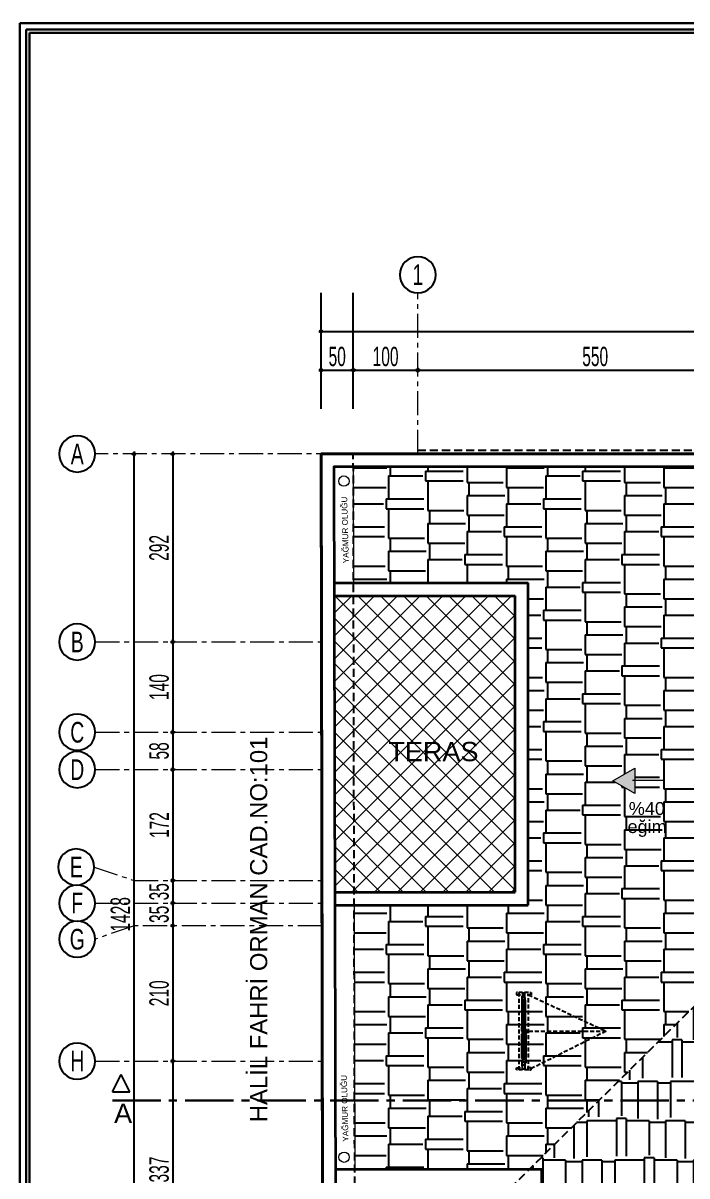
# Model space of a CAD drawing. Extents: x 386248 to 427517, y 4539405 to 4542296.
# Drawn here: x 400930 to 401959, y 4540508 to 4542296 of the extents above; entities that cross this region are included whole.
import ezdxf
from ezdxf.enums import TextEntityAlignment as Align

# ---------------------------------------------------------------- set-up
doc = ezdxf.new("R2010")
doc.units = 0
for name, pattern in [('CENTER', [2, 1.25, -0.25, 0.25, -0.25]), ('CENTER2', [1.125, 0.75, -0.125, 0.125, -0.125]), ('CENTERX2', [4, 2.5, -0.5, 0.5, -0.5]), ('DASHED2', [0.375, 0.25, -0.125]), ('DUZ', [0]), ('HIDDEN', [9.525, 6.35, -3.175])]:
    doc.linetypes.add(name, pattern=pattern)
for name, color, linetype, lineweight in [('AKS', 251, 'CENTERX2', 20), ('AKS YAZISI', 4, 'Continuous', 25), ('ASIK', 3, 'Continuous', 20), ('DIŞ 2', 167, 'Continuous', 25), ('DUVAR', 4, 'Continuous', 35), ('GOR1', 51, 'Continuous', 25), ('KOTLAR', 63, 'Continuous', 30), ('MERDIVEN', 161, 'Continuous', 15), ('OLCU10', 2, 'Continuous', 25), ('tarama ıslak zemin', 216, 'Continuous', 9), ('tarama2', 8, 'Continuous', 25), ('YAZILAR', 1, 'Continuous', 30)]:
    doc.layers.add(name, color=color, linetype=linetype, lineweight=lineweight)
for name, color, linetype in [('DIM', 7, 'Continuous'), ('duvar-kesim', 250, 'Continuous'), ('mahal', 7, 'Continuous'), ('Standart', 7, 'Continuous'), ('Y-IMAR', 15, 'DUZ')]:
    doc.layers.add(name, color=color, linetype=linetype)
doc.styles.add('arial_1_18', font='arial.ttf', dxfattribs={"height": 0.2})
doc.styles.add('RomanSTA', font='')
doc.styles.get("Standard").update_dxf_attribs({"font": 'arial.ttf'})
doc.styles.add('T', font='ISOt.shx', dxfattribs={"width": 0.6})
doc.styles.add('UNIV', font='', dxfattribs={"width": 0.7})
doc.styles.get('RomanSTA').set_extended_font_data('Arial')
doc.styles.get('UNIV').set_extended_font_data('Comic Sans MS')
doc.dimstyles.new('DOT2', dxfattribs={"dimtxt": 20, "dimasz": 0.7, "dimexe": 5, "dimexo": 5, "dimgap": 6, "dimtad": 1, "dimdec": 0, "dimdsep": 46, "dimtxsty": 'T', "dimblk1": 'SEL2', "dimblk2": 'SEL2', "dimsah": 1, "dimcen": 0, "dimse1": 1, "dimse2": 1, "dimclrd": 256, "dimclre": 256, "dimclrt": 256, "dimadec": 0, "dimazin": 0, "dimtfac": 1, "dimtdec": 0, "dimtix": 1, "dimtmove": 2, "dimatfit": 3, "dimldrblk": 'SEL2', "dimfxl": 1, "dimtolj": 1, "dimtzin": 0, "dimarcsym": 0})

# ---------------------------------------------------------------- blocks, each defined once
blk = doc.blocks.new('50505')
at = {"layer": 'Y-IMAR', "color": 6, "linetype": 'DASHED2', "ltscale": 50}
for q in [(398698.3, 4546588.1), (400311.7, 4546567.9)]:
    blk.add_line((399490.7, 4547372.3), q, dxfattribs=at)
blk.add_lwpolyline([(399490.7, 4547372.3), (399490.7, 4548014.4)], dxfattribs=at)
blk = doc.blocks.new('G$C086A00F8')
blk.add_line((18.9, 80.4), (18.9, 30.3))
blk.add_lwpolyline([(39.4, 34.1), (19.7, 0), (0, 34)], close=True)
for points in [[(19.7, 0), (39.4, 34.1), (0, 34)], [(39.4, 34.1), (0, 34), (19.7, 0), (39.4, 34.1)], [(0, 34), (19.7, 0), (39.4, 34.1), (0, 34)]]:
    blk.add_solid(points)
for s, p in [('%40', (72.5, 24.7)), ('eğim', (100.6, 22.8))]:
    blk.add_text(s, height=20, rotation=90).set_placement(p)
blk = doc.blocks.new('SEL2')
at = {"layer": 'OLCU10'}
for p, q in [((5.25, 0), (-5.25, 0)), ((0, 5.25), (0, -3.95))]:
    blk.add_line(p, q, dxfattribs=at)
blk.add_circle((0, 0), 2.75, dxfattribs=at)
blk = doc.blocks.new('*D3735')
at = {"layer": 'Defpoints', "color": 0}
for p in [(402960.6, 4541817.4), (401392.1, 4541727.4), (402960.6, 4541727.4)]:
    blk.add_point(p, dxfattribs=at)
at = {"layer": 'DIŞ 2', "lineweight": -2}
blk.add_line((401392.8, 4541817.4), (402959.9, 4541817.4), dxfattribs=at)
at = {"layer": 'DIŞ 2', "linetype": 'ByBlock', "lineweight": -2, "xscale": 0.7, "yscale": 0.7, "zscale": 0.7, "rotation": 180}
blk.add_blockref('SEL2', (401392.1, 4541817.4), dxfattribs=at)
at = {"layer": 'DIŞ 2', "linetype": 'ByBlock', "lineweight": -2, "xscale": 0.7, "yscale": 0.7, "zscale": 0.7}
blk.add_blockref('SEL2', (402960.6, 4541817.4), dxfattribs=at)
at = {"layer": 'DIŞ 2', "insert": (402176.3, 4541838.4), "char_height": 30, "attachment_point": 5, "style": 'T'}
blk.add_mtext('\\A1;1569', dxfattribs=at)
blk = doc.blocks.new('*D3736')
at = {"layer": 'Defpoints', "color": 0}
for p in [(401442.1, 4541777.4), (401542.1, 4541777.4), (401542.1, 4541757.4)]:
    blk.add_point(p, dxfattribs=at)
at = {"layer": 'GOR1', "lineweight": -2}
blk.add_line((401442.8, 4541757.4), (401541.4, 4541757.4), dxfattribs=at)
at = {"layer": 'GOR1', "linetype": 'ByBlock', "lineweight": -2, "xscale": 0.7, "yscale": 0.7, "zscale": 0.7}
blk.add_blockref('SEL2', (401542.1, 4541757.4), dxfattribs=at)
at = {"layer": 'GOR1', "linetype": 'ByBlock', "lineweight": -2, "xscale": 0.7, "yscale": 0.7, "zscale": 0.7, "rotation": 180}
blk.add_blockref('SEL2', (401442.1, 4541757.4), dxfattribs=at)
at = {"layer": 'GOR1', "insert": (401492.1, 4541778.4), "char_height": 30, "attachment_point": 5, "style": 'T'}
blk.add_mtext('\\A1;100', dxfattribs=at)
blk = doc.blocks.new('*D3737')
at = {"layer": 'ASIK', "lineweight": -2}
blk.add_line((401542.8, 4541757.4), (402091.5, 4541757.4), dxfattribs=at)
at = {"layer": 'Defpoints', "color": 0}
for p in [(402092.2, 4541789.5), (401542.1, 4541777.4), (402092.2, 4541757.4)]:
    blk.add_point(p, dxfattribs=at)
at = {"layer": 'ASIK', "linetype": 'ByBlock', "lineweight": -2, "xscale": 0.7, "yscale": 0.7, "zscale": 0.7}
blk.add_blockref('SEL2', (402092.2, 4541757.4), dxfattribs=at)
at = {"layer": 'ASIK', "linetype": 'ByBlock', "lineweight": -2, "xscale": 0.7, "yscale": 0.7, "zscale": 0.7, "rotation": 180}
blk.add_blockref('SEL2', (401542.1, 4541757.4), dxfattribs=at)
at = {"layer": 'ASIK', "insert": (401817.1, 4541778.4), "char_height": 30, "attachment_point": 5, "style": 'T'}
blk.add_mtext('\\A1;550', dxfattribs=at)
blk = doc.blocks.new('AKS-NO')
blk.add_circle((0, 0), 35)
at = {"color": 7, "style": 'UNIV', "width": 0.7}
blk.add_attdef('AKS-NO', text='', height=40, dxfattribs=at).set_placement((0, 0), align=Align.MIDDLE)
blk = doc.blocks.new('*D3744')
at = {"layer": 'Defpoints', "color": 0}
for p in [(401102.1, 4541627.4), (401127.3, 4541627.4), (401127.3, 4540199.2)]:
    blk.add_point(p, dxfattribs=at)
at = {"layer": 'DIŞ 2', "lineweight": -2}
blk.add_line((401102.1, 4540199.9), (401102.1, 4541626.7), dxfattribs=at)
at = {"layer": 'DIŞ 2', "linetype": 'ByBlock', "lineweight": -2, "xscale": 0.7, "yscale": 0.7, "zscale": 0.7}
for p, rotation in [((401102.1, 4541627.4), 90), ((401102.1, 4540199.2), 270)]:
    blk.add_blockref('SEL2', p, dxfattribs=dict(at, rotation=rotation))
at = {"layer": 'DIŞ 2', "insert": (401081.1, 4540913.3), "char_height": 30, "attachment_point": 5, "rotation": 90, "style": 'T'}
blk.add_mtext('\\A1;1428', dxfattribs=at)
blk = doc.blocks.new('*D3745')
at = {"layer": 'ASIK', "lineweight": -2}
blk.add_line((401162.1, 4541626.7), (401162.1, 4541336.5), dxfattribs=at)
at = {"layer": 'Defpoints', "color": 0}
for p in [(401180.8, 4541627.4), (401162.1, 4541335.8), (401180.8, 4541335.8)]:
    blk.add_point(p, dxfattribs=at)
at = {"layer": 'ASIK', "linetype": 'ByBlock', "lineweight": -2, "xscale": 0.7, "yscale": 0.7, "zscale": 0.7}
for p, rotation in [((401162.1, 4541627.4), 90), ((401162.1, 4541335.8), 270)]:
    blk.add_blockref('SEL2', p, dxfattribs=dict(at, rotation=rotation))
at = {"layer": 'ASIK', "insert": (401141.1, 4541481.6), "char_height": 30, "attachment_point": 5, "rotation": 90, "style": 'T'}
blk.add_mtext('\\A1;292', dxfattribs=at)
blk = doc.blocks.new('*D3746')
at = {"layer": 'ASIK', "lineweight": -2}
blk.add_line((401162.1, 4541335.1), (401162.1, 4541196.5), dxfattribs=at)
at = {"layer": 'Defpoints', "color": 0}
for p in [(401180.8, 4541335.8), (401162.1, 4541195.8), (401193.5, 4541195.8)]:
    blk.add_point(p, dxfattribs=at)
at = {"layer": 'ASIK', "linetype": 'ByBlock', "lineweight": -2, "xscale": 0.7, "yscale": 0.7, "zscale": 0.7}
for p, rotation in [((401162.1, 4541335.8), 90), ((401162.1, 4541195.8), 270)]:
    blk.add_blockref('SEL2', p, dxfattribs=dict(at, rotation=rotation))
at = {"layer": 'ASIK', "insert": (401141.1, 4541265.8), "char_height": 30, "attachment_point": 5, "rotation": 90, "style": 'T'}
blk.add_mtext('\\A1;140', dxfattribs=at)
blk = doc.blocks.new('*D3747')
at = {"layer": 'ASIK', "lineweight": -2}
blk.add_line((401162.1, 4541195.1), (401162.1, 4541138.5), dxfattribs=at)
at = {"layer": 'Defpoints', "color": 0}
for p in [(401193.5, 4541195.8), (401162.1, 4541137.8), (401193.5, 4541137.8)]:
    blk.add_point(p, dxfattribs=at)
at = {"layer": 'ASIK', "linetype": 'ByBlock', "lineweight": -2, "xscale": 0.7, "yscale": 0.7, "zscale": 0.7}
for p, rotation in [((401162.1, 4541195.8), 90), ((401162.1, 4541137.8), 270)]:
    blk.add_blockref('SEL2', p, dxfattribs=dict(at, rotation=rotation))
at = {"layer": 'ASIK', "insert": (401141.1, 4541166.8), "char_height": 30, "attachment_point": 5, "rotation": 90, "style": 'T'}
blk.add_mtext('\\A1;58', dxfattribs=at)
blk = doc.blocks.new('*D3748')
at = {"layer": 'ASIK', "lineweight": -2}
blk.add_line((401162.1, 4541137.1), (401162.1, 4540966.5), dxfattribs=at)
at = {"layer": 'Defpoints', "color": 0}
for p in [(401193.5, 4541137.8), (401162.1, 4540965.8), (401182.5, 4540965.8)]:
    blk.add_point(p, dxfattribs=at)
at = {"layer": 'ASIK', "linetype": 'ByBlock', "lineweight": -2, "xscale": 0.7, "yscale": 0.7, "zscale": 0.7}
for p, rotation in [((401162.1, 4541137.8), 90), ((401162.1, 4540965.8), 270)]:
    blk.add_blockref('SEL2', p, dxfattribs=dict(at, rotation=rotation))
at = {"layer": 'ASIK', "insert": (401141.1, 4541051.8), "char_height": 30, "attachment_point": 5, "rotation": 90, "style": 'T'}
blk.add_mtext('\\A1;172', dxfattribs=at)
blk = doc.blocks.new('*D3749')
at = {"layer": 'ASIK', "lineweight": -2}
for p, q in [((401162.1, 4540966.5), (401162.1, 4540967.2)), ((401162.1, 4540965.8), (401162.1, 4540930.8)), ((401162.1, 4540930.1), (401162.1, 4540929.4))]:
    blk.add_line(p, q, dxfattribs=at)
at = {"layer": 'Defpoints', "color": 0}
for p in [(401182.5, 4540965.8), (401162.1, 4540930.8), (401182.5, 4540930.8)]:
    blk.add_point(p, dxfattribs=at)
at = {"layer": 'ASIK', "linetype": 'ByBlock', "lineweight": -2, "xscale": 0.7, "yscale": 0.7, "zscale": 0.7}
for p, rotation in [((401162.1, 4540965.8), 270), ((401162.1, 4540930.8), 90)]:
    blk.add_blockref('SEL2', p, dxfattribs=dict(at, rotation=rotation))
at = {"layer": 'ASIK', "insert": (401141.1, 4540948.3), "char_height": 30, "attachment_point": 5, "rotation": 90, "style": 'T'}
blk.add_mtext('\\A1;35', dxfattribs=at)
blk = doc.blocks.new('*D3750')
at = {"layer": 'ASIK', "lineweight": -2}
for p, q in [((401162.1, 4540931.5), (401162.1, 4540932.2)), ((401162.1, 4540930.8), (401162.1, 4540895.8)), ((401162.1, 4540895.1), (401162.1, 4540894.4))]:
    blk.add_line(p, q, dxfattribs=at)
at = {"layer": 'Defpoints', "color": 0}
for p in [(401182.5, 4540930.8), (401162.1, 4540895.8), (401189.4, 4540895.8)]:
    blk.add_point(p, dxfattribs=at)
at = {"layer": 'ASIK', "linetype": 'ByBlock', "lineweight": -2, "xscale": 0.7, "yscale": 0.7, "zscale": 0.7}
for p, rotation in [((401162.1, 4540930.8), 270), ((401162.1, 4540895.8), 90)]:
    blk.add_blockref('SEL2', p, dxfattribs=dict(at, rotation=rotation))
at = {"layer": 'ASIK', "insert": (401141.1, 4540913.3), "char_height": 30, "attachment_point": 5, "rotation": 90, "style": 'T'}
blk.add_mtext('\\A1;35', dxfattribs=at)
blk = doc.blocks.new('*D3751')
at = {"layer": 'ASIK', "lineweight": -2}
blk.add_line((401162.1, 4540895.1), (401162.1, 4540686.5), dxfattribs=at)
at = {"layer": 'Defpoints', "color": 0}
for p in [(401189.4, 4540895.8), (401162.1, 4540685.8), (401189.4, 4540685.8)]:
    blk.add_point(p, dxfattribs=at)
at = {"layer": 'ASIK', "linetype": 'ByBlock', "lineweight": -2, "xscale": 0.7, "yscale": 0.7, "zscale": 0.7}
for p, rotation in [((401162.1, 4540895.8), 90), ((401162.1, 4540685.8), 270)]:
    blk.add_blockref('SEL2', p, dxfattribs=dict(at, rotation=rotation))
at = {"layer": 'ASIK', "insert": (401141.1, 4540790.8), "char_height": 30, "attachment_point": 5, "rotation": 90, "style": 'T'}
blk.add_mtext('\\A1;210', dxfattribs=at)
blk = doc.blocks.new('*D3752')
at = {"layer": 'ASIK', "lineweight": -2}
blk.add_line((401162.1, 4540685.1), (401162.1, 4540349.9), dxfattribs=at)
at = {"layer": 'Defpoints', "color": 0}
for p in [(401189.4, 4540685.8), (401162.1, 4540349.2), (401190, 4540349.2)]:
    blk.add_point(p, dxfattribs=at)
at = {"layer": 'ASIK', "linetype": 'ByBlock', "lineweight": -2, "xscale": 0.7, "yscale": 0.7, "zscale": 0.7}
for p, rotation in [((401162.1, 4540685.8), 90), ((401162.1, 4540349.2), 270)]:
    blk.add_blockref('SEL2', p, dxfattribs=dict(at, rotation=rotation))
at = {"layer": 'ASIK', "insert": (401141.1, 4540517.5), "char_height": 30, "attachment_point": 5, "rotation": 90, "style": 'T'}
blk.add_mtext('\\A1;337', dxfattribs=at)
blk = doc.blocks.new('*D3774')
at = {"layer": 'Defpoints', "color": 0}
for p in [(401392.1, 4541787.4), (401442.1, 4541787.4), (401442.1, 4541757.4)]:
    blk.add_point(p, dxfattribs=at)
at = {"layer": 'GOR1', "lineweight": -2}
blk.add_line((401392.8, 4541757.4), (401441.4, 4541757.4), dxfattribs=at)
at = {"layer": 'GOR1', "linetype": 'ByBlock', "lineweight": -2, "xscale": 0.7, "yscale": 0.7, "zscale": 0.7}
blk.add_blockref('SEL2', (401442.1, 4541757.4), dxfattribs=at)
at = {"layer": 'GOR1', "linetype": 'ByBlock', "lineweight": -2, "xscale": 0.7, "yscale": 0.7, "zscale": 0.7, "rotation": 180}
blk.add_blockref('SEL2', (401392.1, 4541757.4), dxfattribs=at)
at = {"layer": 'GOR1', "insert": (401417.1, 4541778.4), "char_height": 30, "attachment_point": 5, "style": 'T'}
blk.add_mtext('\\A1;50', dxfattribs=at)
blk = doc.blocks.new('G$C5DD4B624')
at = {"layer": 'Standart', "color": 2, "linetype": 'Continuous', "lineweight": -3, "ltscale": 100}
for points in [[(-239.1, 871.7), (-225.8, 898.4)], [(-212.4, 871.7), (-225.8, 898.4)], [(-239.1, 871.7), (-212.4, 871.7)]]:
    blk.add_lwpolyline(points, dxfattribs=at)
at = {"layer": 'Standart', "color": 2, "linetype": 'CENTER2', "lineweight": 30, "ltscale": 100}
blk.add_lwpolyline([(-239.1, 858.4), (2019.6, 858.4)], dxfattribs=at)
at = {"layer": 'Standart', "color": 51, "linetype": 'Continuous', "lineweight": -3, "ltscale": 100, "style": 'arial_1_18'}
blk.add_text('A', height=30, dxfattribs=at).set_placement((-236.6, 823.4))
blk = doc.blocks.new('fm-win2')
at = {"color": 8, "linetype": 'Continuous'}
for p, q in [((11, 1.4), (11, 0.2)), ((11, 1.4), (54.3, 1.4)), ((11, 0.2), (54.3, 0.2)), ((12, 1.4), (12, 0.2)), ((12.8, 3), (52.5, 3)), ((53.3, 1.4), (53.3, 0.2)), ((54.3, 1.4), (54.3, 0.2)), ((63.9, 0.3), (63.9, -0.9)), ((63.9, 0.3), (103.2, 0.3)), ((64.9, 0.3), (64.9, -0.9)), ((102.2, 0.3), (102.2, -0.9)), ((103.2, 0.3), (103.2, -0.9)), ((12.9, -1.9), (52.3, -1.9)), ((63.9, -0.9), (103.2, -0.9)), ((65.4, -3.3), (101.6, -3.3))]:
    blk.add_line(p, q, dxfattribs=at)
at = {"linetype": 'Continuous'}
for points in [[(7, -1.8), (0, -1.8), (0, 1.8), (7, 1.8)], [(7.5, -1.7), (7.5, -0.1), (7.2, -0.1), (7.2, 0.2), (7.5, 0.2), (7.5, 0.7), (7.2, 0.7), (7.2, 1), (7.5, 1), (7.5, 2), (6.2, 2), (6.2, 2.7), (5.6, 2.7), (5.5, 2), (5.2, 2), (5.4, 3), (12.5, 3), (12.7, 2), (12.4, 2), (12.3, 2.7), (11.7, 2.7), (11.7, 2), (10.5, 2), (10.5, 1), (10.8, 1), (10.8, 0.7), (10.5, 0.7), (10.5, 0.2), (10.8, 0.2), (10.8, -0.1), (10.5, -0.1), (10.5, -1.7), (10.8, -1.7), (10.8, -2), (7.2, -2), (7.2, -1.7)], [(58, 2), (59.2, 2), (59.2, 2.7), (59.8, 2.7), (59.9, 2), (60.2, 2), (60, 3), (52.8, 3), (52.6, 2), (52.9, 2), (53, 2.7), (53.5, 2.7), (53.5, 2), (54.7, 2), (54.7, 1), (54.4, 1), (54.4, 0.7), (54.7, 0.7), (54.7, 0.2), (54.4, 0.2), (54.4, -0.1), (54.7, -0.1), (54.7, -1.7), (54.4, -1.7), (54.4, -2), (58.3, -2), (58.3, -1.7), (58, -1.7), (58, -0.1), (58.3, -0.1), (58.3, 0.2), (58, 0.2), (58, 0.7), (58.3, 0.7), (58.3, 1), (58, 1)], [(63.1, -1.2), (63.1, 0.9), (63.9, 0.9), (63.9, 1.6), (64.4, 1.6), (64.5, 0.9), (64.9, 0.9), (64.7, 1.9), (59.8, 1.9), (59.8, 1.6), (59.9, 1.6), (59.9, 0.8), (59.1, 0.8), (59.1, -0.2), (60.1, -0.2), (60.1, -1.8), (59.1, -1.8), (59.1, -2.3), (57.5, -2.3), (57.5, -3.5), (63.4, -3.5), (63.4, -3.2), (63.1, -3.2), (63.1, -1.4), (63.4, -1.4), (63.4, -1.2)], [(104, -1.4), (103.7, -1.4), (103.7, -1.2), (104, -1.2), (104, 0.9), (103.1, 0.9), (103.1, 1.6), (102.6, 1.6), (102.5, 0.9), (102.2, 0.9), (102.4, 1.9), (107.3, 1.9), (107.3, 1.6), (107.2, 1.6), (107.2, 0.8), (108, 0.8), (108, -0.2), (107, -0.2), (107, -1.8), (108, -1.8), (108, -2.3), (109.5, -2.3), (109.5, -3.5), (103.7, -3.5), (103.7, -3.2), (104, -3.2)], [(109, 0.7), (108.7, 0.7), (108.7, 1), (109, 1), (109, 2), (107.8, 2), (107.8, 2.7), (107.2, 2.7), (107.1, 2), (106.8, 2), (107, 3), (114.4, 3), (114.6, 2), (114.2, 2), (114.1, 2.7), (113.6, 2.7), (113.6, 2), (112.3, 2), (112.3, 1), (112.6, 1), (112.6, 0.7), (112.3, 0.7), (112.3, 0.2), (112.6, 0.2), (112.6, -0.1), (112.3, -0.1), (112.3, -1.7), (112.6, -1.7), (112.6, -2), (108.7, -2), (108.7, -1.7), (109, -1.7), (109, -0.1), (108.7, -0.1), (108.7, 0.2), (109, 0.2)], [(113, -1.8), (120, -1.8), (120, 1.8), (113, 1.8)]]:
    blk.add_lwpolyline(points, close=True, dxfattribs=at)
at = {"color": 8, "linetype": 'Continuous'}
blk.add_lwpolyline([(63.4, 1.9), (65.2, 3.7), (101.8, 3.7), (103.6, 1.9)], dxfattribs=at)
for points in [[(10.9, -1.4), (10.9, -1.9), (12.6, -1.9), (12.6, -0.5), (12.3, -0.5), (12.3, -1), (11.8, -1), (11.8, -0.5), (11.5, -0.5), (11.5, -1.1), (10.7, -1.1), (10.7, -0.5), (10.6, -0.5), (10.6, -1.4)], [(54.3, -1.4), (54.3, -1.9), (52.6, -1.9), (52.6, -0.5), (52.9, -0.5), (52.9, -1), (53.4, -1), (53.4, -0.5), (53.7, -0.5), (53.7, -1.1), (54.5, -1.1), (54.5, -0.5), (54.6, -0.5), (54.6, -1.4)], [(63.2, -2.4), (63.5, -2.4), (63.5, -3.3), (65.2, -3.3), (65.2, -1.6), (64.9, -1.6), (64.9, -2.1), (64.4, -2.1), (64.4, -1.6), (64.1, -1.6), (64.1, -2.1), (63.3, -2.1), (63.3, -1.6), (63.2, -1.6)], [(103.9, -2.4), (103.6, -2.4), (103.6, -3.3), (101.9, -3.3), (101.9, -1.6), (102.2, -1.6), (102.2, -2.1), (102.7, -2.1), (102.7, -1.6), (103, -1.6), (103, -2.1), (103.8, -2.1), (103.8, -1.6), (103.9, -1.6)]]:
    blk.add_lwpolyline(points, close=True, dxfattribs=at)
blk = doc.blocks.new('güvercinli')
at = {"layer": 'duvar-kesim', "linetype": 'HIDDEN'}
for p, q in [((134034.6, -117635.3), (134034.6, -117620.3)), ((134154.6, -117620.3), (134034.6, -117620.3)), ((134154.6, -117635.3), (134154.6, -117620.3))]:
    blk.add_line(p, q, dxfattribs=at)
for points in [[(134034.6, -117618.3), (134034.6, -117616.3), (134038.1, -117616.3), (134038.1, -117625.3)], [(134154.6, -117618.3), (134154.6, -117616.3), (134151.1, -117616.3), (134151.1, -117625.3)], [(134034.6, -117637.3), (134034.6, -117639.3), (134038.1, -117639.3), (134038.1, -117630.3)], [(134094.6, -117635.3), (134094.6, -117755.3), (134034.6, -117635.3), (134151.1, -117635.3), (134094.6, -117755.3)], [(134154.6, -117637.3), (134154.6, -117639.3), (134151.1, -117639.3), (134151.1, -117630.3)]]:
    blk.add_lwpolyline(points, dxfattribs=at)
at = {"layer": 'duvar-kesim', "linetype": 'HIDDEN', "xscale": -0.9833333333333298, "zscale": 0.98333333333333}
blk.add_blockref('fm-win2', (134153.6, -117627.8), dxfattribs=at)

msp = doc.modelspace()

# ---------------------------------------------------------------- hatches: boundary and pattern name
at = {"layer": 'tarama ıslak zemin'}
h = msp.add_hatch(dxfattribs=at)
h.set_pattern_fill('ANSI37', color=251, scale=200, angle=180, style=0)
h.set_pattern_definition([(45, (173331.615, 4604203.09), (-17.6776695, 17.6776695), []), (135, (173331.615, 4604203.09), (-17.6776695, -17.6776695), [])])
h.paths.add_polyline_path([(401443.409, 4540947.762), (401442.501, 4541407.375), (401412.501, 4541407.375), (401413.409, 4540947.762)])
h.paths.add_polyline_path([(401442.501, 4541407.375), (401443.409, 4540947.762), (401693.157, 4540947.762), (401693.157, 4541048.801), (401693.157, 4541348.801), (401693.157, 4541407.375)])
h.paths.add_polyline_path([(401676.254, 4541174.354), (401676.254, 4541223.173), (401690.067, 4541223.173), (401690.067, 4541174.354)], flags=24)
h.paths.add_polyline_path([(401541.754, 4541190.276), (401617.532, 4541190.276), (401617.532, 4541167.265), (401541.754, 4541167.265)], flags=24)
h.paths.add_polyline_path([(401544.941, 4541168.812), (401614.716, 4541168.812), (401614.716, 4541153.6), (401544.941, 4541153.6)], flags=24)
at = {"layer": 'tarama2'}
h = msp.add_hatch(dxfattribs=at)
h.set_pattern_fill('AR-RSHKE', color=16, scale=0.2, angle=270)
h.set_pattern_definition([(270, (-4140876.83, 4939164.14), (60.96, -129.54), [30.48, -25.4, 35.56, -15.24, 45.72, -20.32]), (270, (-4140874.29, 4939133.66), (60.96, -129.54), [25.4, -96.52, 20.32, -30.48]), (270, (-4140880.64, 4939072.7), (60.96, -129.54), [15.24, -157.48]), (360, (-4140876.83, 4939164.14), (60.96, 43.18), [58.42, -185.42]), (360, (-4140876.83, 4939133.66), (60.96, 43.18), [57.15, -186.69]), (360, (-4140876.83, 4939108.26), (60.96, 43.18), [53.34, -190.5]), (360, (-4140880.64, 4939072.7), (60.96, 43.18), [58.42, -185.42]), (360, (-4140880.64, 4939057.46), (60.96, 43.18), [58.42, -185.42]), (360, (-4140876.83, 4939011.74), (60.96, 43.18), [55.88, -187.96])])
h.paths.add_polyline_path([(401823.002, 4540624.711), (402092.151, 4540891.048), (402092.151, 4541315.762), (402187.352, 4541315.762), (402187.352, 4541607.375), (401442.106, 4541607.375), (401442.462, 4541427.375), (401713.157, 4541427.375), (401713.157, 4541048.801), (401713.157, 4540927.762), (401443.483, 4540927.762), (401444.07, 4540624.711)])
h.paths.add_polyline_path([(401444.048, 4540624.711), (401444.259, 4540517.591), (401714.751, 4540517.591), (401823.002, 4540624.711)])
h.paths.add_polyline_path([(401878.615, 4541100.658), (401844.501, 4541120.275), (401878.547, 4541140.01), (401878.58, 4541121.077)], flags=16)
h.paths.add_polyline_path([(401708.612, 4540734.505), (401709.862, 4540734.505), (401709.862, 4540729.048), (401709.862, 4540728.753), (401709.562, 4540728.753), (401709.712, 4540726.983), (401709.712, 4540726.737), (401709.712, 4540691.14), (401709.712, 4540690.894), (401709.562, 4540689.124), (401709.862, 4540689.124), (401709.862, 4540688.829), (401709.862, 4540683.372), (401708.612, 4540683.372), (401708.362, 4540683.372), (401708.362, 4540680.668), (401708.362, 4540680.373), (401708.05, 4540680.373), (401708.05, 4540680.668), (401706.462, 4540680.668), (401706.462, 4540680.373), (401706.162, 4540680.373), (401706.162, 4540680.668), (401705.662, 4540680.668), (401705.662, 4540680.373), (401705.362, 4540680.373), (401705.362, 4540680.668), (401704.362, 4540680.668), (401704.362, 4540679.93), (401704.612, 4540679.93), (401708.112, 4540679.93), (401708.112, 4540673.047), (401704.612, 4540673.047), (401704.612, 4540678.357), (401704.362, 4540678.406), (401703.362, 4540678.603), (401703.362, 4540685.83), (401704.462, 4540686.047), (401704.462, 4540689.219), (401702.662, 4540690.989), (401702.662, 4540726.888), (401704.462, 4540728.658), (401704.362, 4540731.85), (401703.362, 4540732.047), (401703.362, 4540739.176), (401703.362, 4540778.504), (401703.362, 4540778.755), (401703.362, 4540785.737), (401704.362, 4540785.934), (401704.612, 4540785.983), (401704.612, 4540791.047), (401708.112, 4540791.047), (401708.112, 4540784.164), (401708.112, 4540783.967), (401708.362, 4540783.967), (401708.362, 4540783.672), (401708.362, 4540780.722), (401708.362, 4540780.427), (401708.062, 4540780.427), (401708.212, 4540778.657), (401708.212, 4540778.411), (401708.212, 4540739.619), (401708.212, 4540739.274), (401708.362, 4540737.504), (401708.362, 4540737.209), (401708.362, 4540734.505)], flags=16)
h.paths.add_polyline_path([(401865.798, 4541092.879), (401928.759, 4541092.879), (401928.759, 4541061.801), (401865.798, 4541061.801)], flags=24)
h.paths.add_polyline_path([(401844.501, 4541120.275), (401878.615, 4541100.658), (401878.547, 4541140.01)], flags=24)
h.paths.add_polyline_path([(401878.615, 4541100.658), (401878.547, 4541140.01), (401878.615, 4541100.658), (401844.501, 4541120.275)], flags=24)
h.paths.add_polyline_path([(401878.547, 4541140.01), (401844.501, 4541120.275), (401878.547, 4541140.01), (401878.615, 4541100.658)], flags=24)
h.paths.add_polyline_path([(401863.294, 4541064.369), (401931.029, 4541064.369), (401931.029, 4541028.489), (401863.294, 4541028.489)], flags=24)
h = msp.add_hatch(dxfattribs=at)
h.set_pattern_fill('AR-RSHKE', color=1, scale=0.2, angle=180)
h.set_pattern_definition([(180, (-73930.134, 126174.51), (-129.54, -60.96), [30.48, -25.4, 35.56, -15.24, 45.72, -20.32]), (180, (-73960.614, 126171.97), (-129.54, -60.96), [25.4, -96.52, 20.32, -30.48]), (180, (-74021.574, 126178.32), (-129.54, -60.96), [15.24, -157.48]), (270, (-73930.134, 126174.51), (43.18, -60.96), [58.42, -185.42]), (270, (-73960.614, 126174.51), (43.18, -60.96), [57.15, -186.69]), (270, (-73986.014, 126174.51), (43.18, -60.96), [53.34, -190.5]), (270, (-74021.574, 126178.32), (43.18, -60.96), [58.42, -185.42]), (270, (-74036.814, 126178.32), (43.18, -60.96), [58.42, -185.42]), (270, (-74082.534, 126174.51), (43.18, -60.96), [55.88, -187.96])])
h.paths.add_polyline_path([(401823.002, 4540624.711), (401714.751, 4540517.591), (401734.278, 4540517.591), (401734.459, 4540416.846), (401984.475, 4540413.726), (401984.726, 4540243.71), (402373.354, 4540238.861), (402373.354, 4540624.711)])
h.paths.add_polyline_path([(402555.34, 4540624.711), (402373.354, 4540624.711), (402373.354, 4540238.861), (402956.585, 4540231.583)])
h.paths.add_polyline_path([(402373.354, 4540624.711), (402555.34, 4540624.711), (402482.151, 4540696.419), (402482.151, 4540685.762), (402373.354, 4540685.762)])
h.paths.add_polyline_path([(401823.002, 4540624.711), (402373.354, 4540624.711), (402373.354, 4540685.762), (402092.151, 4540685.762), (402092.151, 4540891.048)])
h.paths.add_polyline_path([(402231.642, 4540346.682), (402212.025, 4540312.568), (402192.289, 4540346.614), (402211.223, 4540346.647)], flags=16)
h.paths.add_polyline_path([(402256.876, 4540475.117), (402256.867, 4540476.367), (402262.324, 4540476.406), (402262.619, 4540476.408), (402264.39, 4540476.271), (402264.636, 4540476.273), (402300.232, 4540476.528), (402300.478, 4540476.53), (402302.247, 4540476.693), (402302.542, 4540476.695), (402307.999, 4540476.734), (402308.008, 4540475.484), (402308.01, 4540475.234), (402310.714, 4540475.254), (402311.009, 4540475.256), (402311.011, 4540474.944), (402310.716, 4540474.942), (402310.728, 4540473.354), (402311.023, 4540473.356), (402311.025, 4540473.056), (402310.73, 4540473.054), (402310.733, 4540472.554), (402311.028, 4540472.556), (402311.031, 4540472.256), (402310.736, 4540472.254), (402310.743, 4540471.254), (402311.48, 4540471.259), (402311.478, 4540471.509), (402311.453, 4540475.009), (402318.336, 4540475.058), (402318.362, 4540471.558), (402313.052, 4540471.52), (402313.004, 4540471.27), (402312.815, 4540470.269), (402305.588, 4540470.217), (402305.363, 4540471.315), (402302.191, 4540471.292), (402300.434, 4540469.48), (402264.536, 4540469.222), (402262.753, 4540471.009), (402259.562, 4540470.886), (402259.372, 4540469.885), (402252.243, 4540469.834), (402212.916, 4540469.551), (402212.665, 4540469.549), (402205.683, 4540469.499), (402205.48, 4540470.498), (402205.429, 4540470.748), (402200.365, 4540470.711), (402200.339, 4540474.211), (402207.223, 4540474.26), (402207.419, 4540474.262), (402207.417, 4540474.512), (402207.712, 4540474.514), (402210.662, 4540474.535), (402210.957, 4540474.537), (402212.728, 4540474.4), (402212.974, 4540474.402), (402251.766, 4540474.68), (402252.11, 4540474.683), (402253.879, 4540474.845), (402254.174, 4540474.848), (402256.878, 4540474.867)], flags=16)
h.paths.add_polyline_path([(402259.297, 4540480.385), (402202.798, 4540479.979), (402258.435, 4540600.381), (402317.266, 4540484.801), (402319.295, 4540480.815), (402315.795, 4540480.79)], flags=16)
h.paths.add_polyline_path([(402387.151, 4540398.701), (402387.151, 4540475.762), (402457.151, 4540475.762), (402457.151, 4540397.827)], flags=16)
h.paths.add_polyline_path([(402239.421, 4540333.865), (402239.421, 4540396.825), (402270.498, 4540396.825), (402270.498, 4540333.865)], flags=24)
h.paths.add_polyline_path([(402212.025, 4540312.568), (402231.642, 4540346.682), (402192.289, 4540346.614)], flags=24)
h.paths.add_polyline_path([(402231.642, 4540346.682), (402192.289, 4540346.614), (402231.642, 4540346.682), (402212.025, 4540312.568)], flags=24)
h.paths.add_polyline_path([(402192.289, 4540346.614), (402212.025, 4540312.568), (402192.289, 4540346.614), (402231.642, 4540346.682)], flags=24)
h.paths.add_polyline_path([(402267.931, 4540331.36), (402267.931, 4540399.096), (402303.811, 4540399.096), (402303.811, 4540331.36)], flags=24)
h.paths.add_polyline_path([(402411.579, 4540442.511), (402435.362, 4540442.511), (402435.362, 4540429.011), (402411.579, 4540429.011)], flags=8)
h.paths.add_polyline_path([(402200.339, 4540474.211), (402200.365, 4540470.711), (402205.429, 4540470.748), (402207.248, 4540470.761), (402207.223, 4540474.26)], flags=0)
h.paths.add_polyline_path([(402258.435, 4540600.381), (402202.798, 4540479.979), (402259.297, 4540480.385)], flags=0)
h.paths.add_polyline_path([(402397.151, 4540408.577), (402397.151, 4540465.762), (402447.151, 4540465.762), (402447.151, 4540407.953)], flags=0)

# ---------------------------------------------------------------- linework, layer by layer
at = {"layer": 'AKS', "linetype": 'CENTER', "ltscale": 30}
for p, q in [((401542.067, 4541627.375), (401542.067, 4541877.375)), ((401542.067, 4541627.375), (401042.067, 4541627.375)), ((401042.067, 4541335.762), (401392.643, 4541335.762)), ((401042.067, 4541195.762), (401392.919, 4541195.762)), ((401042.067, 4541137.762), (401393.034, 4541137.762)), ((401042.067, 4540930.762), (401393.443, 4540930.762)), ((401042.067, 4540685.762), (401393.927, 4540685.762))]:
    msp.add_line(p, q, dxfattribs=at)
for points in [[(401040.52, 4540986.72), (401102.067, 4540965.762), (401393.374, 4540965.762)], [(401393.512, 4540895.762), (401102.067, 4540895.762), (401042.067, 4540874.762)]]:
    msp.add_lwpolyline(points, dxfattribs=at)
at = {"layer": 'DIM'}
msp.add_lwpolyline([(401392.066, 4541627.375), (402960.654, 4541627.375), (403008.28, 4540180.934), (401394.885, 4540201.066)], close=True, dxfattribs=at)
at = {"layer": 'DUVAR'}
for p, q in [((401392.066, 4541627.375), (402960.654, 4541627.375)), ((401394.885, 4540201.066), (401392.066, 4541627.375)), ((401412.462, 4541427.375), (401713.157, 4541427.375)), ((401713.157, 4541048.801), (401713.157, 4541427.375)), ((401412.501, 4541407.375), (401693.157, 4541407.375)), ((401693.157, 4541048.801), (401693.157, 4541407.375)), ((401693.157, 4540947.762), (401693.157, 4541048.801)), ((401713.157, 4540927.762), (401713.157, 4541048.801)), ((401413.443, 4540947.762), (401693.157, 4540947.762)), ((401413.482, 4540927.762), (401713.157, 4540927.762)), ((401734.278, 4540517.591), (401414.277, 4540517.591)), ((401734.459, 4540416.846), (401734.278, 4540517.591))]:
    msp.add_line(p, q, dxfattribs=at)
for points in [[(401394.885, 4540201.066), (403008.28, 4540180.934), (402960.654, 4541627.375), (401392.066, 4541627.375)], [(401414.846, 4540220.819), (402987.602, 4540201.194), (402941.302, 4541607.375), (401412.106, 4541607.375)]]:
    msp.add_lwpolyline(points, close=True, dxfattribs=at)
at = {"layer": 'GOR1'}
for p, q in [((401392.067, 4541697.375), (401392.067, 4541877.375)), ((401442.067, 4541697.375), (401442.067, 4541877.375))]:
    msp.add_line(p, q, dxfattribs=at)
at = {"layer": 'MERDIVEN'}
for points in [[(401442.112, 4541604.472), (401442.462, 4541427.375)], [(401443.483, 4540927.762), (401444.277, 4540517.591)]]:
    msp.add_lwpolyline(points, dxfattribs=at)
for centre in [(401427.509, 4541585.351), (401427.794, 4540536.659)]:
    msp.add_circle(centre, 8.016, dxfattribs=at)
at = {"layer": 'Y-IMAR', "linetype": 'DASHED2', "ltscale": 50}
for p, q in [((401444.787, 4540250.447), (401442.066, 4541627.375)), ((401542.067, 4541633.375), (402810.573, 4541633.375))]:
    msp.add_line(p, q, dxfattribs=at)
at = {"layer": 'YAZILAR', "color": 133, "ltscale": 5}
for points in [[(400925.067, 4542295.7), (403464.276, 4542295.7), (403464.276, 4539405.231), (400925.067, 4539405.231)], [(400935.067, 4542285.7), (403454.276, 4542285.7), (403454.276, 4539415.231), (400935.067, 4539415.231)], [(400940.067, 4542280.7), (403449.276, 4542280.7), (403449.276, 4539420.231), (400940.067, 4539420.231)]]:
    msp.add_lwpolyline(points, close=True, dxfattribs=at)

# ---------------------------------------------------------------- block references
at = {"layer": 'AKS YAZISI'}
ref = msp.add_blockref('AKS-NO', (401542.067, 4541905.375), dxfattribs=dict(at, xscale=-0.8000000000029103, yscale=0.8000000000029103, zscale=0.8, rotation=180.0000000005319))
ref.add_attrib('AKS-NO', '1', dxfattribs={"layer": '0', "color": 7, "height": 32, "style": 'UNIV', "width": 0.7}).set_placement((401542.067, 4541905.375), align=Align.MIDDLE)
ref = msp.add_blockref('AKS-NO', (401014.067, 4541627.375), dxfattribs=dict(at, xscale=-0.8000000000029103, yscale=0.8000000000029103, zscale=0.8, rotation=180.0000000005319))
ref.add_attrib('AKS-NO', 'A', dxfattribs={"layer": '0', "color": 7, "height": 32, "style": 'UNIV', "width": 0.7}).set_placement((401014.067, 4541627.375), align=Align.MIDDLE)
ref = msp.add_blockref('AKS-NO', (401014.067, 4541335.762), dxfattribs=dict(at, xscale=-0.8000000000029103, yscale=0.8000000000029103, zscale=0.8, rotation=180.0000000005319))
ref.add_attrib('AKS-NO', 'B', dxfattribs={"layer": '0', "color": 7, "height": 32, "style": 'UNIV', "width": 0.7}).set_placement((401014.067, 4541335.762), align=Align.MIDDLE)
ref = msp.add_blockref('AKS-NO', (401014.067, 4541195.762), dxfattribs=dict(at, xscale=-0.8000000000029103, yscale=0.8000000000029103, zscale=0.8, rotation=180.0000000005319))
ref.add_attrib('AKS-NO', 'C', dxfattribs={"layer": '0', "color": 7, "height": 32, "style": 'UNIV', "width": 0.7}).set_placement((401014.067, 4541195.762), align=Align.MIDDLE)
ref = msp.add_blockref('AKS-NO', (401014.067, 4541137.762), dxfattribs=dict(at, xscale=-0.8000000000029103, yscale=0.8000000000029103, zscale=0.8, rotation=180.0000000005319))
ref.add_attrib('AKS-NO', 'D', dxfattribs={"layer": '0', "color": 7, "height": 32, "style": 'UNIV', "width": 0.7}).set_placement((401014.067, 4541137.762), align=Align.MIDDLE)
ref = msp.add_blockref('AKS-NO', (401012.52, 4540986.72), dxfattribs=dict(at, xscale=-0.8000000000029103, yscale=0.8000000000029103, zscale=0.8, rotation=180.0000000005319))
ref.add_attrib('AKS-NO', 'E', dxfattribs={"layer": '0', "color": 7, "height": 32, "style": 'UNIV', "width": 0.7}).set_placement((401012.52, 4540986.72), align=Align.MIDDLE)
ref = msp.add_blockref('AKS-NO', (401014.067, 4540930.762), dxfattribs=dict(at, xscale=-0.8000000000029103, yscale=0.8000000000029103, zscale=0.8, rotation=180.0000000005319))
ref.add_attrib('AKS-NO', 'F', dxfattribs={"layer": '0', "color": 7, "height": 32, "style": 'UNIV', "width": 0.7}).set_placement((401014.067, 4540930.762), align=Align.MIDDLE)
ref = msp.add_blockref('AKS-NO', (401014.067, 4540874.762), dxfattribs=dict(at, xscale=-0.8000000000029103, yscale=0.8000000000029103, zscale=0.8, rotation=180.0000000005319))
ref.add_attrib('AKS-NO', 'G', dxfattribs={"layer": '0', "color": 7, "height": 32, "style": 'UNIV', "width": 0.7}).set_placement((401014.067, 4540874.762), align=Align.MIDDLE)
ref = msp.add_blockref('AKS-NO', (401014.067, 4540685.762), dxfattribs=dict(at, xscale=-0.8000000000029103, yscale=0.8000000000029103, zscale=0.8, rotation=180.0000000005319))
ref.add_attrib('AKS-NO', 'H', dxfattribs={"layer": '0', "color": 7, "height": 32, "style": 'UNIV', "width": 0.7}).set_placement((401014.067, 4540685.762), align=Align.MIDDLE)
at = {"layer": 'duvar-kesim', "rotation": 89.99999999999999}
msp.add_blockref('güvercinli', (284078.577, 4406637.403), dxfattribs=at)
at = {"layer": 'GOR1'}
msp.add_blockref('G$C5DD4B624', (401307.812, 4539766.311), dxfattribs=at)
at = {"layer": 'MERDIVEN'}
msp.add_blockref('50505', (2696.603, -6387.013), dxfattribs=at)
at = {"layer": 'MERDIVEN', "rotation": 270}
msp.add_blockref('G$C086A00F8', (401844.501, 4541140.01), dxfattribs=at)

# ---------------------------------------------------------------- texts
at = {"layer": 'KOTLAR', "color": 251, "linetype": 'Continuous'}
for p in [(401429.336, 4541509.498), (401428.838, 4540612.547)]:
    msp.add_text('YAĞMUR OLUĞU', height=9, rotation=91.517933, dxfattribs=at).set_placement(p, align=Align.MIDDLE_CENTER)
at = {"layer": 'mahal'}
msp.add_text('TERAS', height=30, dxfattribs=at).set_placement((401566.29, 4541150.788), align=Align.CENTER)
at = {"layer": 'YAZILAR', "color": 0, "style": 'RomanSTA'}
msp.add_text('HALİL FAHRİ ORMAN CAD.NO:101', height=26.47628, rotation=90, dxfattribs=at).set_placement((401308.578, 4540590.962))

# ---------------------------------------------------------------- dimensions: what is measured, and where the dimension line sits
at = {"layer": 'ASIK'}
dim = msp.add_linear_dim(base=(402092.151, 4541757.375), p1=(401542.067, 4541777.375), p2=(402092.151, 4541789.547), dimstyle='DOT2', override={"dimtxt": 30, "dimtxsty": 'T', "dimldrblk": 'SEL2'}, dxfattribs=at)
dim.commit()
dim.dimension.update_dxf_attribs({"geometry": '*D3737', "text_midpoint": (401817.109, 4541778.375)})
for base, p1, p2, picture, middle in [((401162.067, 4541335.762), (401180.811, 4541627.375), (401180.811, 4541335.762), '*D3745', (401141.067, 4541481.569)), ((401162.067, 4541195.762), (401180.811, 4541335.762), (401193.458, 4541195.762), '*D3746', (401141.067, 4541265.762)), ((401162.067, 4541137.762), (401193.458, 4541195.762), (401193.458, 4541137.762), '*D3747', (401141.067, 4541166.762)), ((401162.067, 4540965.762), (401193.458, 4541137.762), (401182.519, 4540965.762), '*D3748', (401141.067, 4541051.762)), ((401162.067, 4540930.762), (401182.519, 4540965.762), (401182.519, 4540930.762), '*D3749', (401141.067, 4540948.262)), ((401162.067, 4540895.762), (401182.519, 4540930.762), (401189.416, 4540895.762), '*D3750', (401141.067, 4540913.262)), ((401162.067, 4540685.762), (401189.416, 4540895.762), (401189.416, 4540685.762), '*D3751', (401141.067, 4540790.762)), ((401162.067, 4540349.21), (401189.416, 4540685.762), (401189.978, 4540349.21), '*D3752', (401141.067, 4540517.486))]:
    dim = msp.add_linear_dim(base=base, p1=p1, p2=p2, angle=90, dimstyle='DOT2', override={"dimtxt": 30, "dimtxsty": 'T', "dimldrblk": 'SEL2'}, dxfattribs=at)
    dim.commit()
    dim.dimension.update_dxf_attribs({"geometry": picture, "text_midpoint": middle})
at = {"layer": 'DIŞ 2'}
dim = msp.add_linear_dim(base=(402960.573, 4541817.375), p1=(401392.067, 4541727.375), p2=(402960.573, 4541727.375), dimstyle='DOT2', override={"dimtxt": 30, "dimtxsty": 'T', "dimldrblk": 'SEL2'}, dxfattribs=at)
dim.commit()
dim.dimension.update_dxf_attribs({"geometry": '*D3735', "text_midpoint": (402176.32, 4541838.375)})
dim = msp.add_linear_dim(base=(401102.067, 4541627.375), p1=(401127.322, 4540199.21), p2=(401127.322, 4541627.375), angle=90, dimstyle='DOT2', override={"dimtxt": 30, "dimtxsty": 'T', "dimldrblk": 'SEL2'}, dxfattribs=at)
dim.commit()
dim.dimension.update_dxf_attribs({"geometry": '*D3744', "text_midpoint": (401081.067, 4540913.293)})
at = {"layer": 'GOR1'}
for base, p1, p2, picture, middle in [((401442.067, 4541757.375), (401392.067, 4541787.375), (401442.067, 4541787.375), '*D3774', (401417.067, 4541778.375)), ((401542.067, 4541757.375), (401442.067, 4541777.375), (401542.067, 4541777.375), '*D3736', (401492.067, 4541778.375))]:
    dim = msp.add_linear_dim(base=base, p1=p1, p2=p2, dimstyle='DOT2', override={"dimtxt": 30, "dimtxsty": 'T', "dimldrblk": 'SEL2'}, dxfattribs=at)
    dim.commit()
    dim.dimension.update_dxf_attribs({"geometry": picture, "text_midpoint": middle})

doc.saveas('drawing.dxf')
